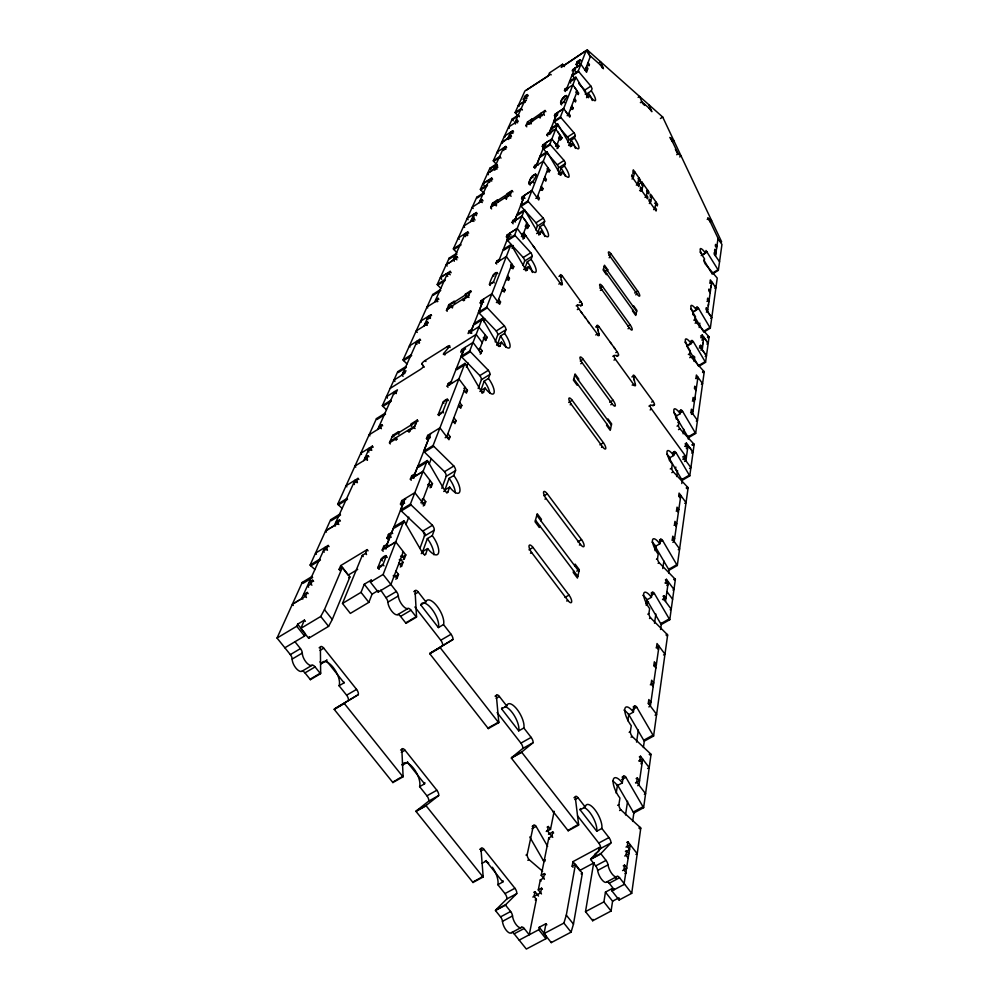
<?xml version="1.0" encoding="UTF-8"?>
<svg xmlns="http://www.w3.org/2000/svg" width="999" height="999" viewBox="0 0 999 999"><rect width="100%" height="100%" fill="white"/><g stroke="black" fill="none" stroke-linecap="round" stroke-linejoin="round"><path stroke-width="1.5" d="M530.132 185.165C527.484 181.955 531.505 175.237 535.576 174.051C537.799 179.395 522.415 192.17 532.08 176.486L535.614 174.151L536.538 175.512M686.375 457.18L651.46 408.953A3.022 0.837 59 0 1 650.337 405.294L654.245 405.045A3.009 0.824 59 0 0 653.034 401.273L634.39 375.686A3.009 0.837 58.8 0 0 633.229 375.974L631.868 376.948M676.161 416.97L687.974 437.025A2.91 0.787 59.3 0 0 688.436 437.724L695.666 433.429A2.91 0.774 59.3 0 1 695.217 432.729L682.592 411.326A2.922 0.774 59.1 0 0 680.781 410.202L680.244 413.661A10.29 2.772 59.1 0 0 673.838 409.752A10.29 2.772 59.1 0 0 678.97 421.803L678.408 425.324A2.96 0.799 59.2 0 0 679.882 428.808L693.668 443.818A2.947 0.799 59.3 0 1 694.143 444.418L689.772 475.886L682.242 480.307A3.034 0.849 59.5 0 1 681.755 479.582L669.467 458.678M684.814 342.133A9.565 2.423 58.7 0 1 687.849 345.666L691.233 343.619A9.578 2.41 58.7 0 0 685.326 339.648A9.578 2.41 58.7 0 0 690.122 350.674L689.647 353.733A2.76 0.699 58.8 0 0 691.021 356.905L703.796 371.266A2.747 0.687 58.9 0 1 704.233 371.828L695.666 433.429M699.949 252.023A8.654 1.973 58.3 0 1 702.359 255.007L705.431 253.109A8.654 1.961 58.3 0 0 700.149 249.126A8.654 1.961 58.3 0 0 704.532 258.878L704.133 261.551L705.269 263.998L717.245 278.097L710.314 328.172L703.783 332.118M692.819 314.635L693.231 312.013L696.503 310.015A9.228 2.235 58.6 0 0 690.833 306.031A9.228 2.235 58.6 0 0 695.479 316.571L695.029 319.418A2.66 0.649 58.6 0 0 696.365 322.452L708.653 336.476A2.647 0.637 58.7 0 1 709.078 337.025L705.556 362.3L698.801 366.371L698.988 365.122M593.668 863.011L585.501 911.637L592.694 920.741L611.088 911.038L603.908 901.885L605.444 892.107L612.312 888.461L611.937 890.896L619.08 900.024L631.718 893.331L640.784 828.121A4.096 1.461 62.6 0 0 640.122 827.372L620.841 809.839A4.108 1.486 62.3 0 1 618.893 804.645L619.929 798.051A14.236 5.095 62.1 0 1 613.161 780.132A14.236 5.095 62.1 0 1 622.302 782.879L623.314 776.485A4.021 1.424 62 0 1 625.886 777.284L643.006 806.767A4.021 1.411 62.3 0 0 643.631 807.691L633.853 812.974A4.021 1.436 62.4 0 1 633.229 812.062L617.207 784.452M643.631 807.691L651.036 754.407A3.871 1.324 61.8 0 0 650.411 753.683L632.205 736.513A3.884 1.336 61.6 0 1 630.344 731.668L631.281 725.736A13.449 4.608 61.4 0 1 624.812 709.003A13.449 4.608 61.4 0 1 633.416 712.087L634.315 706.33A3.809 1.286 61.4 0 1 636.738 707.217L652.996 735.139A3.796 1.286 61.6 0 0 653.596 736.026L644.305 741.133A3.796 1.299 61.6 0 1 643.706 740.259L628.496 714.11M653.596 736.026L667.644 635.027A3.509 1.111 60.7 0 0 667.07 634.34L650.586 617.869A3.521 1.124 60.5 0 1 648.875 613.573L649.65 608.641A12.213 3.846 60.4 0 1 643.693 593.781A12.213 3.846 60.4 0 1 651.435 597.29L652.185 592.482A3.459 1.086 60.4 0 1 654.37 593.481L669.23 618.893A3.459 1.074 60.6 0 0 669.767 619.705L661.263 624.525A3.447 1.086 60.6 0 1 660.726 623.713L646.815 599.924M669.767 619.705L675.361 579.457A3.347 1.011 60.3 0 0 674.824 578.808L659.14 562.712A3.359 1.024 60.1 0 1 657.492 558.666L658.191 554.17A11.651 3.521 60 0 1 652.484 540.147A11.651 3.521 60 0 1 659.827 543.793L660.514 539.41A3.297 0.987 60 0 1 662.587 540.459L676.798 564.697A3.297 0.987 60.2 0 0 677.31 565.471L669.168 570.154A3.297 0.999 60.2 0 1 668.656 569.38L655.356 546.678M677.31 565.471L688.111 487.799A3.072 0.862 59.6 0 0 687.612 487.175L673.226 471.79A3.084 0.874 59.5 0 1 671.69 468.144L672.29 464.31A10.727 2.997 59.4 0 1 666.982 451.635A10.727 2.997 59.4 0 1 673.676 455.482L674.263 451.748A3.034 0.849 59.4 0 1 676.161 452.847L689.298 475.162A3.034 0.837 59.5 0 0 689.772 475.886M712.225 274.101L718.356 270.329L721.952 244.43L717.981 238.749M685.776 446.765L688.074 445.404L685.863 460.714L684.615 461.451M702.759 343.981L702.971 342.445M702.097 338.099L703.746 337.1L702.247 349.8M632.629 821.415L633.99 812.1M643.381 747.477L644.48 739.884M660.539 629.482L661.438 623.339M668.756 573.026L669.405 568.506M681.768 483.541L682.417 479.058M688.236 439.048L688.673 436.014M691.47 414.398L692.669 413.686L695.029 397.39M692.344 401.086L694.692 399.687L697.951 377.185L695.641 378.571M707.729 311.888L707.729 309.603M708.279 305.806L708.553 303.908M710.701 318.269L711.775 317.62L706.006 309.478L706.281 307.642L707.717 309.678L709.365 298.301M706.967 301.461L709.09 300.162L711.738 281.855L709.665 283.142M710.963 287.275L711.226 285.464M623.938 884.527L630.282 844.792L626.023 847.09M665.496 601.448L668.331 581.855L665.871 583.266M715.496 255.944L718.044 238.311M619.08 900.024L619.28 898.638M624.924 873.626L626.211 872.939L623.851 869.904L624.55 865.134L623.264 865.821M625.399 851.335L626.673 850.661L625.986 855.319L628.346 858.366M626.71 842.469L627.971 841.795L627.297 846.403L629.62 849.4L628.346 850.087M644.367 794.355L645.579 793.706L636.713 782.142L637.337 777.934L636.126 778.583M640.896 763.823L642.095 763.174L639.909 760.314L640.509 756.231L639.323 756.892M670.179 609.777L671.241 609.178L663.586 598.876L664.048 595.704L662.999 596.303M666.845 585.551L667.881 584.952L665.996 582.405L666.445 579.32L665.409 579.907M689.51 468.494L690.908 467.669L684.178 458.391L684.54 455.919L682.667 457.018M686.338 448.638L687.724 447.827L686.063 445.529L686.413 443.106L685.027 443.931M705.219 356.481L706.48 355.731L700.461 347.29L700.761 345.304L699.5 346.066M701.81 340.06L703.471 339.048L701.985 336.963L702.26 335.015L700.611 336.014M614.348 888.96L614.235 889.672L609.203 883.241A4.296 1.623 63.2 0 0 606.705 881.98A8.591 3.247 63.1 0 1 601.66 879.432A8.591 3.247 63.1 0 1 597.664 870.416A4.308 1.636 63 0 0 595.666 865.921L590.609 859.44A4.296 1.623 62.9 0 1 590.821 858.89L600.724 848.438L610.938 842.944A4.246 1.573 62.7 0 0 608.953 837.574L601.86 828.446A14.835 5.519 62.4 0 0 594.929 809.739A14.835 5.519 62.4 0 0 585.239 807.042L578.084 797.826A4.246 1.598 62.2 0 0 575.262 797.015L573.975 797.726M625.524 814.947L627.584 801.285M636.538 742.107L638.361 730.032M654.495 623.226L655.881 614.048M662.762 568.543L663.885 561.051M676.66 476.535L677.559 470.591M683.116 433.791L683.803 429.27M694.055 361.401L694.73 356.943M699.175 327.497L699.837 323.127M611.088 911.038L612.574 901.21L605.444 892.107M676.46 470.392L675.511 469.093L675.824 467.057M693.568 358.004L692.806 356.181M691.233 343.619L691.708 340.622A2.71 0.674 58.7 0 1 693.368 341.758L705.132 361.65A2.71 0.674 58.9 0 0 705.556 362.3M696.503 310.015L696.94 307.23A2.622 0.624 58.6 0 1 698.551 308.366L709.902 327.535A2.61 0.624 58.7 0 0 710.314 328.172M705.431 253.109L706.031 250.499L718.356 270.329M616.196 793.156L617.407 785.564L622.302 782.879M627.784 720.754L628.758 714.685L633.416 712.087M646.253 605.406L647.165 599.725L651.435 597.29M655.032 550.611L655.744 546.166L659.827 543.793M669.43 460.664L669.904 457.717A10.714 3.022 59.4 0 0 666.882 454.258M676.123 418.868L676.61 415.821A10.29 2.785 59.1 0 0 673.726 412.45M592.694 920.741L592.919 919.355M598.563 851.747L599.275 847.477L572.989 861.625L572.152 866.208L573.014 867.307M479.72 849.362L480.969 848.675A4.183 1.748 62.8 0 1 483.941 849.362L514.91 888.261A4.183 1.723 63.3 0 1 516.758 893.618L506.83 898.963L495.729 909.964A4.233 1.786 63.5 0 0 495.467 910.539L500.549 916.882A4.246 1.786 63.6 0 1 502.46 921.353A8.467 3.546 63.7 0 0 506.268 930.294A8.467 3.546 63.7 0 0 511.525 932.654A4.246 1.773 63.8 0 1 514.135 933.828L526.336 949.05L545.916 938.698L538.761 929.732L539.235 927.259L545.966 923.688L544.068 933.59L551.261 942.606L571.078 932.154L573.463 924.137L582.342 873.238L575.436 864.447L572.152 866.208M579.82 870.678L572.989 861.625M544.068 933.59L563.898 923.088L566.308 915.109L575.436 864.447M551.261 942.606L551.436 941.67M545.916 938.698L546.378 936.225L539.235 927.259M541.483 893.955L538.286 889.934L541.545 888.186L540.609 892.856L532.829 897.052M544.418 879.245L541.233 875.311L544.467 873.576L543.556 878.158L540.309 879.894L538.286 889.934M552.772 837.324L551.935 836.263L552.797 831.93L548.476 834.277M533.791 892.344L535.014 891.695L534.053 896.39L536.388 899.325L529.233 934.777L524.188 928.471A4.246 1.761 63.8 0 0 521.59 927.297A8.479 3.521 63.6 0 1 516.358 924.912A8.479 3.521 63.6 0 1 512.524 915.958A4.246 1.773 63.5 0 0 510.614 911.488L505.531 905.144A4.246 1.761 63.5 0 1 505.794 904.57L516.758 893.618M541.233 875.311L548.776 837.974L551.935 836.263M546.99 831.255L550.524 829.332L554.045 811.875M551.873 836.475L547.427 830.806L548.301 826.51L547.127 827.147M542.632 871.265L529.033 859.615A4.058 1.623 62.9 0 1 527.21 854.445L533.379 825.686A3.971 1.561 62.5 0 1 536.088 826.373L547.639 846.403M574.737 565.784L575.112 564.123L579.295 569.68L577.434 578.059L573.226 572.477L573.601 570.791M606.868 424.063L606.568 425.349L610.227 430.344L611.663 423.926L608.016 418.956L607.729 420.229M632.742 309.915L632.504 310.926L635.751 315.434L636.875 310.352L633.653 305.869L633.428 306.88M647.252 191.733L648.688 193.769L649.063 192.195L641.907 182.055L641.52 183.604L642.956 185.639M539.747 525.811L539.31 527.435L535.039 521.765L537.225 513.723L541.458 519.355L541.033 520.966M577.434 383.928L577.11 385.164L573.401 380.107L575.062 373.963L578.746 378.983L578.421 380.219M606.718 273.689L606.455 274.663L603.184 270.117L604.495 265.247L607.754 269.792L607.492 270.754M567.145 96.841L566.308 95.654C561.463 96.516 558.391 107.967 563.923 101.711C572.302 89.023 559.04 99.101 560.789 103.684L561.625 104.883M424.4 554.932L425.649 554.183L427.659 548.563A14.535 5.544 59.3 0 0 438.474 553.159A14.535 5.544 59.3 0 0 432.267 535.651L434.215 530.207A4.108 1.548 59.1 0 0 432.455 525.274L411.113 504.957A4.133 1.573 58.8 0 1 410.389 504.12L427.272 460.539A3.984 1.461 58.5 0 1 427.922 461.476L444.905 490.771A3.971 1.449 58.9 0 0 447.839 492.132L449.637 487.087A13.761 4.97 58.8 0 0 459.727 491.858A13.761 4.97 58.8 0 0 453.783 475.512L455.532 470.629A3.896 1.399 58.7 0 0 453.833 466.021L433.778 446.328A3.909 1.411 58.4 0 1 433.091 445.529L464.922 363.386A3.621 1.199 58 0 1 465.509 364.248L480.981 390.784A3.609 1.199 58.2 0 0 483.578 392.195L485.064 388.037A12.512 4.108 58.2 0 0 494.03 392.982A12.512 4.108 58.2 0 0 488.486 378.459L489.935 374.413A3.546 1.149 58.1 0 0 488.361 370.304L470.354 351.723A3.559 1.161 57.9 0 1 469.73 350.974L482.355 318.419A3.447 1.086 57.8 0 1 482.904 319.243L497.664 344.505A3.447 1.086 58 0 0 500.124 345.941L501.473 342.145A11.951 3.746 58 0 0 509.927 347.14A11.951 3.746 58 0 0 504.595 333.429L505.906 329.745A3.384 1.049 57.9 0 0 504.395 325.874L487.312 307.842A3.397 1.061 57.7 0 1 486.725 307.13L510.964 244.58A3.172 0.924 57.5 0 1 511.476 245.342L525.087 268.519A3.172 0.924 57.7 0 0 527.297 269.955L528.434 266.745A11.001 3.172 57.7 0 0 536.076 271.74A11.001 3.172 57.7 0 0 531.081 259.353L532.205 256.231A3.122 0.887 57.6 0 0 530.781 252.722L515.209 235.677A3.134 0.899 57.4 0 1 514.672 235.015L524.45 209.778A3.047 0.849 57.4 0 1 524.937 210.502L537.999 232.717A3.047 0.849 57.5 0 0 540.097 234.141L541.158 231.194A10.564 2.922 57.5 0 0 548.426 236.164A10.564 2.922 57.5 0 0 543.581 224.388L544.617 221.503A2.997 0.824 57.5 0 0 543.244 218.169L528.371 201.623A3.009 0.824 57.3 0 1 527.872 200.974L546.94 151.748A2.835 0.737 57.2 0 1 547.39 152.422L559.54 173.014A2.822 0.724 57.4 0 0 561.45 174.413L562.362 171.878A9.828 2.51 57.4 0 0 569.018 176.786A9.828 2.51 57.4 0 0 564.46 165.996L565.359 163.511A2.785 0.712 57.3 0 0 564.06 160.452L550.362 144.755A2.797 0.712 57.2 0 1 549.887 144.143L557.692 124.013A2.735 0.674 57.2 0 1 558.129 124.675L569.83 144.48A2.722 0.674 57.3 0 0 571.665 145.879L572.502 143.519A9.478 2.335 57.3 0 0 578.871 148.376A9.478 2.335 57.3 0 0 574.462 138.062L575.287 135.752A2.685 0.662 57.3 0 0 574.025 132.83L560.876 117.545A2.697 0.662 57.1 0 1 560.427 116.958L575.824 77.21L588.523 97.74L589.635 95.629A8.879 2.048 57.2 0 0 595.516 100.387A8.879 2.048 57.2 0 0 591.333 90.859L592.082 88.674L591.008 86.301L578.246 71.066L586.176 50.512L590.347 56.468M423.301 552.335A14.523 5.569 59.3 0 1 422.677 551.548L427.347 538.611L432.267 535.651M445.504 490.721A13.749 4.995 58.8 0 1 444.905 489.96L449.088 478.371L453.783 475.512M481.818 392.083A12.512 4.133 58.2 0 1 480.731 390.709L484.203 381.118L488.486 378.459M504.595 333.429L500.487 336.001L497.34 344.73A11.938 3.759 58 0 0 498.364 346.054M531.081 259.353L527.285 261.763L524.612 269.168L528.434 266.745M537.637 233.104L539.935 226.711L543.581 224.388M564.46 165.996L561.063 168.194L558.941 174.076L562.362 171.878M574.462 138.062L571.178 140.185L569.205 145.654L572.502 143.519M586.962 96.466L588.261 92.87L591.333 90.859M420.067 548.014L424.413 536.113L434.215 530.207M441.82 488.336L446.203 476.311L455.532 470.629M478.171 388.549L481.393 379.707L489.935 374.413M495.167 341.895L497.739 334.852L505.906 329.745M523.089 265.284L524.637 261.026L532.205 256.231M535.914 230.07L537.35 226.149L544.617 221.503M557.592 170.592L558.578 167.882L565.359 163.511M567.819 142.507L568.743 139.985L575.287 135.752M585.314 94.493C587.837 89.735 579.482 86.501 578.633 82.905M522.302 233.791L523.713 232.892L526.011 236.051M395.729 579.183L397.028 578.409L398.514 574.437L395.929 571.103M400.312 566.995L401.586 566.221L403.047 562.325L400.512 559.065L399.238 559.827M403.109 559.54L404.383 558.778L405.819 554.932L395.741 541.908L395.104 542.295M423.226 505.944L424.438 505.207L425.749 501.698L423.364 498.576L422.14 499.313M430.032 487.787L431.243 487.05L432.505 483.666L423.101 471.328L422.49 471.69M447.877 433.678L450.112 436.65L448.951 439.747L439.947 427.847L427.672 435.414L426.448 438.524L427.297 439.635M453.896 417.732L456.106 420.654L454.982 423.663L452.759 420.729M459.652 402.497L461.825 405.394L460.726 408.304L458.553 405.407M447.989 387.287L447.177 386.213L458.903 378.921L467.457 390.334L466.396 393.169L464.26 390.309M480.182 354.17L482.23 350.886L480.182 348.139L479.12 348.801M485.277 340.597L487.275 337.412L478.696 326.848M498.613 299.35L500.549 301.973L499.662 304.32L491.908 293.768L481.131 300.587L480.207 302.934L480.931 303.921M503.184 287.225L505.094 289.822L504.233 292.12L502.322 289.51M507.579 275.624L509.453 278.184L508.616 280.419L506.73 277.847M496.703 264.036L496.003 263.087L506.343 256.506L513.773 266.671L512.962 268.843L511.101 266.296M522.989 239.198L525.149 236.276L523.364 233.816L521.965 234.715M526.935 228.671L529.07 225.811L522.015 216.071L512.137 222.415L513.124 223.776M541.321 186.276L542.994 188.611L542.32 190.409L540.646 188.074M534.952 168.469L534.028 167.183L543.281 161.189L549.837 170.342L549.2 172.065L547.552 169.768M557.005 148.639L558.878 146.204L557.292 143.981L556.031 144.805M560.164 140.247L562 137.862L555.744 129.046L546.853 134.828L547.739 136.076M571.69 105.857L573.189 107.979L572.652 109.44L571.153 107.305M479.195 350.749L485.264 334.69M585.139 70.28L590.484 56.119M380.719 590.109L385.964 597.689A4.396 1.798 59.6 0 1 387.887 602.172A8.766 3.559 59.7 0 0 391.758 611.163A8.766 3.559 59.7 0 0 397.652 614.647A4.383 1.786 59.9 0 1 400.574 616.383L406.006 623.326L416.421 617.182A4.371 1.748 59.9 0 0 416.521 616.458L415.072 590.846A4.321 1.711 59.7 0 1 418.306 592.12L425.899 601.885A15.072 5.919 60 0 1 437.05 606.168A15.072 5.919 60 0 1 443.519 624.562L451.036 634.253A4.308 1.686 60.3 0 1 452.897 639.535L430.082 653.259A4.358 1.748 60.4 0 0 429.77 653.733L488.299 728.583L498.688 722.714A4.346 1.698 61.3 0 0 498.751 721.94L496.341 695.441A4.283 1.648 61 0 1 499.363 696.465L506.73 705.956A14.923 5.719 61.3 0 1 517.132 709.427A14.923 5.719 61.3 0 1 523.838 727.984L531.143 737.387A4.271 1.623 61.5 0 1 533.066 742.719L522.015 751.785L511.625 757.592A4.321 1.698 61.7 0 0 511.376 758.104L568.194 830.781L578.558 825.149A4.308 1.636 62.5 0 0 578.583 824.35L575.262 797.015M405.894 524.65L408.791 517.107M429.095 464.298L431.306 458.541M466.408 367.257L468.056 362.962M483.853 321.865L484.94 319.043M512.112 248.364L513.211 245.517M402.46 552.185L403.309 551.673L390.921 584.477L378.184 592.082L370.392 582.105L383.117 574.475L403.896 520.866A4.208 1.623 59 0 1 404.57 521.865L422.502 552.872A4.196 1.623 59.3 0 0 425.649 554.183M378.184 592.082L378.621 590.933M368.107 550.799L367.17 549.6L365.622 553.371L362.287 555.382L342.495 603.446L350.337 613.398L368.868 602.36L372.053 594.18L378.109 590.559M414.11 477.947L413.524 477.185L417.794 466.346L427.272 460.539M386.213 548.851L385.589 548.039L393.918 526.91L403.896 520.866M424.413 536.113A4.108 1.573 59.1 0 0 422.664 531.168L401.273 510.926A4.121 1.586 58.8 0 1 400.549 510.102L405.082 498.601L405.681 499.375M446.203 476.311A3.884 1.411 58.7 0 0 444.518 471.69L424.425 452.072A3.909 1.424 58.4 0 1 423.738 451.273L430.744 433.516M481.393 379.707A3.546 1.174 58.1 0 0 479.832 375.599L461.788 357.08A3.559 1.174 57.9 0 1 461.176 356.331L465.072 347.44M482.355 318.419L474.063 323.639L470.854 331.768L471.865 333.129M497.739 334.852A3.384 1.061 57.9 0 0 496.228 330.981L479.12 313.012A3.397 1.074 57.7 0 1 478.533 312.3L483.828 298.888M524.637 261.026A3.122 0.899 57.6 0 0 523.226 257.517L507.629 240.522A3.134 0.912 57.4 0 1 507.092 239.847L510.177 232.929M515.484 222.04L514.597 220.829L517.095 214.498L524.45 209.778M537.35 226.149A2.997 0.837 57.5 0 0 535.988 222.814L521.091 206.306A3.009 0.837 57.3 0 1 520.579 205.657L524.725 195.167L531.918 190.522L538.736 200L539.423 198.152L537.724 195.792M536.338 165.684L540.084 156.194L546.94 151.748M558.578 167.882A2.785 0.712 57.3 0 0 557.292 164.823L543.568 149.163A2.797 0.724 57.2 0 1 543.094 148.564L545.167 143.294L545.966 144.405M549.862 134.49L549.075 133.391L551.073 128.322L557.692 124.013M558.453 126.611L554.32 121.828A2.697 0.674 57.1 0 1 553.871 121.241L557.192 112.8L563.673 108.566L569.755 117.158L570.317 115.672L568.793 113.524M387.237 557.417L386.276 556.193A3.259 0.874 -38 0 0 384.29 556.281A3.259 0.874 -38 0 0 381.156 559.265L377.847 567.669L378.808 568.906M383.154 551.298L382.205 550.074L383.716 546.266L387.088 544.23L390.297 536.088L391.233 537.287M387.887 539.31L386.963 538.111L388.436 534.378L391.77 532.355L403.696 502.097L404.607 503.284M411.226 480.282L410.339 479.133L411.675 475.774L414.847 473.838L429.52 436.625L430.369 437.737M450.112 384.39L463.524 350.387L460.689 352.16L461.725 349.55L473.039 342.457L481.256 353.509M483.628 302.222L482.904 301.236L471.853 329.258L469.068 331.006L468.081 333.516L479.208 326.523M498.588 261.438L508.916 235.252L509.927 236.651M512.137 222.415L512.912 220.454L515.372 218.881L524 197.003L524.962 198.339M534.028 167.183L534.702 165.484L537.012 163.986L544.542 144.905L545.429 146.154M546.853 134.828L549.687 131.831L556.605 114.286L557.467 115.497M585.626 68.981L587.037 71.004L586.55 72.303L580.869 64.211L574.762 68.219L566.57 88.998L567.307 90.035M580.094 63.561L579.295 62.425L576.248 64.448L579.183 62.6L580.294 59.665L577.347 61.713L576.261 64.498L576.96 65.459M401.348 505.257L400.449 504.083L401.835 500.574L414.835 492.657L424.438 505.207M447.177 386.213L448.289 383.416L451.211 381.593L452.01 382.654M496.003 263.087L496.853 260.939L499.438 259.29L500.124 260.252M507.417 238.249L506.406 236.863L507.205 234.84L517.232 228.421L524.4 238.286M522.552 199.887L521.59 198.551L522.327 196.703L531.918 190.522M543.181 147.615L542.282 146.366L542.932 144.755L551.923 138.898L558.279 147.815M555.307 116.908L554.445 115.697L555.032 114.223L563.673 108.566L564.06 109.103M565.309 91.546L564.485 90.372L565.034 88.986L567.12 87.625L567.944 88.786M370.392 582.105L371.191 580.094L372.165 581.343M380.956 559.777L386.276 556.193L383.004 564.572L383.966 565.821M342.495 603.446L361.026 592.357L364.273 584.24L371.191 580.094M409.103 432.292L408.266 431.206L414.235 427.522L417.307 420.067L418.119 421.153M463.748 300.811L463.024 299.85L468.281 296.516L470.616 290.834L471.328 291.795M506.406 199.363L505.457 198.064L510.152 195.03L512 190.559L512.937 191.858M540.147 118.057L539.31 116.871L543.543 114.098L545.029 110.477L545.879 111.651M305.394 621.341L304.42 620.117L300.799 628.408L308.641 638.261L328.584 626.361L332.267 619.492L349.9 576.972L342.395 567.407L339.086 569.405L340.022 570.604M564.248 66.596L562.587 64.236L561.263 67.42L586.176 50.512M408.266 431.206L408.891 429.707L410.139 431.343M417.307 420.067L411.388 423.738L410.764 425.224L411.588 426.311M463.024 299.85L463.511 298.701L464.585 300.15M470.616 290.834L465.409 294.156L465.646 296.241M505.457 198.064L505.831 197.153L506.78 198.464M512 190.559L507.33 193.569L507.904 195.767M539.31 116.871L539.61 116.134L540.459 117.32M532.517 121.503L531.393 119.93L545.029 110.477M390.297 443.931L389.473 442.857L395.392 439.185L396.041 437.674L397.277 439.298M399.413 432.754L398.601 431.668L397.964 433.166L398.788 434.24M447.19 311.313L446.466 310.352L452.185 305.894L452.897 306.855M454.845 302.272L454.133 301.311L454.358 303.409M491.608 208.916L490.659 207.617L495.716 203.696L496.665 204.995M498.201 201.373L497.252 200.087L497.814 202.273M526.785 126.811L525.936 125.624L539.61 116.134M531.393 119.93L531.705 119.206L532.554 120.38M300.799 628.408L320.741 616.47L324.463 609.627L342.395 567.407M308.641 638.261L309.315 636.688M339.086 569.405L340.709 565.596L367.17 549.6M389.473 442.857L392.707 435.327L398.601 431.668M446.466 310.352L448.938 304.608L454.133 301.311M490.659 207.617L492.619 203.084L497.252 200.087M525.936 125.624L527.509 121.953L531.705 119.206M284.852 647.789L304.545 636.038L305.444 633.953M480.969 848.675L483.129 876.223A4.246 1.786 63 0 1 483.066 877.035L473.002 882.504L416.021 811.425A4.258 1.848 62.2 0 1 416.321 810.888L426.398 805.256L438.661 795.554A4.208 1.786 62 0 0 436.863 790.246L405.007 750.224A4.221 1.811 61.4 0 0 401.835 749.325L403.084 776.073A4.283 1.861 61.7 0 1 402.984 776.86L392.894 782.567L334.228 709.39A4.296 1.923 60.7 0 1 334.578 708.89L358.291 694.655A4.246 1.848 60.5 0 0 356.568 689.385L323.776 648.189A4.258 1.873 59.9 0 0 320.379 647.065L320.654 672.964A4.321 1.923 60.1 0 1 320.517 673.713L310.414 679.67L304.97 672.889A4.321 1.948 60.1 0 0 301.935 671.266A8.629 3.896 59.9 0 1 295.841 668.006A8.629 3.896 59.9 0 1 292.17 659.078A4.333 1.961 59.8 0 0 290.334 654.62L277.048 638.049L296.74 626.248L297.652 624.175L304.42 620.117M334.278 525.649L355.007 480.219L356.818 482.554M308.192 593.618L307.242 592.432L305.494 596.341L292.345 604.27L293.294 605.469M313.611 581.393L312.675 580.207L310.976 584.04L307.717 586.013L308.654 587.2M324.275 552.147L323.376 550.986L326.548 549.063L328.147 545.442L329.058 546.603M314.96 569.542L310.851 565.859A4.071 1.736 58.9 0 1 310.115 565.047L325.549 530.981L337.974 523.389L339.51 519.93L340.397 521.066M354.433 484.527L353.584 483.429L356.581 481.58L358.004 478.371L358.853 479.47M355.794 467.145L354.957 466.071L366.72 458.791L368.094 455.719L368.918 456.793M368.931 452.01L368.107 450.949L371.029 449.138L372.365 446.116L373.189 447.19M369.93 435.851L369.131 434.802L380.569 427.672L381.868 424.787L382.667 425.836M416.92 344.38L416.183 343.406L418.831 341.733L419.917 339.298L420.641 340.272M417.257 332.405L416.171 330.969L426.548 324.388L427.597 322.053L428.309 323.002M427.972 319.605L427.26 318.644L429.832 317.008L430.856 314.71L431.568 315.659M427.734 307.942L427.035 307.005L437.162 300.562L438.149 298.339L438.848 299.275M447.777 276.386L446.765 275.012L449.225 273.439L450.162 271.341L451.173 272.715M440.746 288.286L437.762 285.177A3.097 0.999 57.3 0 1 437.212 284.515L446.203 264.698L455.881 258.491L456.78 256.468L457.779 257.817M465.484 236.626L464.523 235.314L466.87 233.791L467.719 231.88L468.681 233.204M464.61 227.435L463.673 226.149L472.952 220.155L473.763 218.306L475.024 220.03M474.175 217.108L473.226 215.821L475.536 214.335L476.348 212.512L477.285 213.798M473.176 208.466L472.252 207.193L481.331 201.311L482.117 199.55L483.041 200.824M489.622 182.43L488.723 181.181L491.67 178.072L492.569 179.308M484.328 193.756L480.831 189.91A2.772 0.799 57 0 1 480.357 189.323L487.524 173.476L496.253 167.795L496.978 166.171L497.852 167.395M503.808 150.549L502.947 149.35L505.769 146.428L506.618 147.615M496.253 164.173L493.731 161.363A2.672 0.737 57 0 1 493.281 160.789L501.585 142.445L509.977 136.95L510.639 135.464L511.488 136.638M510.826 134.79L509.989 133.616L512.737 130.769L513.573 131.943M502.147 143.232L501.585 142.445L508.553 127.085L516.77 121.691L517.407 120.255L518.244 121.416M301.586 598.701L324.987 547.377L326.798 549.675M363.786 460.614L369.455 447.927L371.328 450.362M377.709 429.458L394.642 391.583L396.191 393.618M423.951 326.036L428.284 316.346L429.907 318.506M434.627 302.173L447.702 272.914L448.601 274.126M453.009 260.327L465.372 233.404L467.082 235.727M470.629 221.653L474.05 213.998M479.058 202.785L489.46 179.508L490.659 181.156M493.656 169.48L503.633 147.815L504.782 149.4M501.873 142.832L507.879 138.324L510.651 132.13L511.488 133.304M525.099 102.41L524.388 101.411L514.71 123.039L515.447 124.063M386.413 409.777L382.954 406.393A3.509 1.299 57.8 0 1 382.33 405.669L397.714 371.703L405.806 366.608A3.409 1.199 57.7 0 1 406.356 367.42L398.264 372.515A3.409 1.211 57.7 0 0 397.714 371.703M447.19 266.046L446.203 264.698L449.188 258.104L456.393 253.471A3.022 0.937 57.2 0 1 456.88 254.196L449.675 258.828A3.009 0.949 57.2 0 0 449.188 258.104M488.411 174.7L487.524 173.476L489.922 168.194L496.416 163.948A2.71 0.749 57 0 1 496.853 164.61L497.577 165.834M326.436 532.117L325.549 530.981L330.632 519.755L339.86 514.098A3.921 1.598 58.6 0 1 340.497 515.034L331.268 520.679A3.921 1.611 58.6 0 0 330.632 519.755M509.378 128.247L508.553 127.085L512.2 119.031L518.306 115.022A2.535 0.662 56.9 0 1 518.706 115.634L519.38 116.783M277.048 638.049L302.235 582.429L311.938 576.56A4.146 1.786 59 0 1 312.612 577.534L302.909 583.404A4.146 1.798 59 0 0 302.235 582.429M342.257 508.503L338.399 504.92A3.859 1.561 58.4 0 1 337.712 504.145L376.461 418.618L384.915 413.336A3.571 1.324 57.9 0 1 385.489 414.185L377.035 419.468A3.571 1.336 57.9 0 0 376.461 418.618M406.93 363.898L403.646 360.614A3.359 1.174 57.6 0 1 403.059 359.915L432.679 294.53L440.172 289.747A3.147 1.024 57.4 0 1 440.684 290.497L433.191 295.279A3.134 1.024 57.3 0 0 432.679 294.53M456.73 252.547L453.883 249.513A2.972 0.924 57.2 0 1 453.359 248.888L476.735 197.29L483.466 192.919A2.81 0.812 57.1 0 1 483.916 193.594L477.185 197.964A2.81 0.812 57 0 0 476.735 197.29M517.907 115.759L515.571 113.087A2.51 0.649 56.9 0 1 515.134 112.537L524.912 90.959L548.076 76.124L549.462 72.902L562.587 64.236M444.917 354.982L443.768 353.459L449.388 346.491L450.149 347.502M590.821 858.89L601.173 853.333L610.938 842.944M511.625 757.592L522.814 748.451L533.066 742.719M416.321 810.888L428.708 801.123L438.661 795.554M526.198 90.31L550.524 74.251L551.236 74.85M707.217 219.418L708.691 218.494L718.731 239.76L721.628 241.82L662.712 117.058L587.325 49.95L563.673 65.559L564.385 66.171M519.105 106.356L518.394 105.357L524.388 101.411M518.394 105.357L526.386 100.1L523.776 102.772M515.134 112.537L521.191 108.554A2.51 0.637 56.9 0 0 521.615 109.103L522.402 109.99M578.246 71.066L572.065 75.087L574.787 78.372M515.571 113.087L521.615 109.103M572.489 75.637L578.646 71.591M575.824 77.21L569.617 81.294L570.704 83.067M599.437 62.263L600.424 61.601L603.433 68.731L600.337 64.86M513.274 120.792L512.599 119.643L518.706 115.634M570.017 81.906L576.236 77.835M517.407 120.255L515.359 121.603L516.183 122.765M564.485 90.372L572.852 84.878L578.733 93.207L578.209 94.593L576.735 92.507M601.698 67.595L602.684 66.945L589.585 55.32L587.325 49.95M504.97 137L504.408 136.226L512.737 130.769M575.686 92.158L577.26 91.121L568.244 115.01L567.157 115.709M510.639 135.464L508.553 136.838L509.677 138.399M584.74 90.135L590.884 86.126M489.572 172.153L490.384 171.616M491.62 170.817L492.432 170.28M551.573 131.756L552.41 131.219M553.658 130.407L554.495 129.858M483.254 183.554L484.04 185.464M484.915 182.467L484.09 183.004M486.563 181.393L485.739 181.93M488.224 180.32L487.4 180.856M547.277 141.92L546.441 142.47M548.963 140.822L548.126 141.371M560.789 103.684L563.985 101.598L564.835 102.785M498.126 153.159L497.277 151.973L505.769 146.428M554.445 115.697L556.605 114.286M586.525 97.665L589.635 95.629M570.629 109.653L573.189 107.979M493.281 160.789L499.712 156.581A2.672 0.737 57 0 0 500.174 157.168L501.011 158.104M553.871 121.241L560.427 116.958M493.731 161.363L500.174 157.168M554.32 121.828L560.876 117.545M491.071 170.067L490.359 168.843L496.853 164.61M552.235 130.22L551.498 128.983L558.129 124.675M496.978 166.171L494.792 167.595L495.966 169.218M491.67 178.072L482.842 183.816L483.241 184.365M542.282 146.366L544.542 144.905M559.19 136.476L560.439 135.652L556.693 145.592L555.569 146.329M558.591 138.037L559.852 137.225L561.413 139.435M480.357 189.323L487.012 184.99A2.772 0.787 57 0 0 487.487 185.589L480.831 189.91M543.094 148.564L549.887 144.143M543.568 149.163L550.362 144.755M559.927 139.211L562 137.862M568.743 139.985A2.685 0.662 57.3 0 0 567.494 137.063L574.025 132.83M547.39 152.422L540.534 156.88A2.835 0.737 57.2 0 0 540.084 156.194M557.192 147.303L558.878 146.204M638.124 97.39L639.572 96.453L642.582 103.459L644.792 105.419L644.043 103.671M482.117 199.55L479.845 201.024L480.769 202.285M568.581 145.292L569.83 144.48M570.417 146.678L571.665 145.879M549.075 133.391L550.324 132.58M551.498 139.173L552.322 139.46M640.371 102.647L641.82 101.698L651.123 109.952M476.348 212.512L467.145 218.456L468.094 219.743M492.245 203.971L511.638 191.433M547.04 168.806L548.201 168.057L537.037 197.627L535.839 198.401M491.071 206.693L510.539 194.118M473.763 218.306L471.453 219.805L472.402 221.104M557.292 164.823L564.06 160.452M529.183 183.853L532.729 181.556L533.678 182.879M547.527 171.84L549.837 170.342M448.464 263.249L449.375 262.662M450.736 261.788L451.648 261.201M517.382 219.043L518.306 218.444M519.692 217.557L520.629 216.958M467.719 231.88L458.316 237.949L459.29 239.261M558.241 173.838L559.54 173.014M521.59 198.551L524 197.003M560.164 175.25L561.45 174.413M540.634 190.135L542.994 188.611M453.359 248.888L460.502 244.293A2.972 0.912 57.2 0 0 461.014 244.93L453.883 249.513M520.579 205.657L527.872 200.974M521.091 206.306L528.371 201.623M660.414 118.519L662.712 117.058M441.695 279.445L440.796 277.335M442.644 276.149L441.72 276.748M444.48 274.975L443.556 275.562M446.316 273.801L445.404 274.388M512.062 231.731L511.113 232.33M513.936 230.532L512.999 231.131M515.821 229.32L514.872 229.92M524.937 210.502L517.582 215.235A3.047 0.862 57.4 0 0 517.095 214.498M456.78 256.468L454.37 258.017L455.357 259.365M440.347 277.622L450.162 271.341M506.406 236.863L508.916 235.252M525.924 224.263L527.31 223.376L522.602 235.826L521.353 236.626M525.174 226.236L526.56 225.349L528.334 227.784M437.212 284.515L444.63 279.782A3.097 0.987 57.3 0 0 445.167 280.432L437.762 285.177M507.092 239.847L514.672 235.015M526.748 227.297L529.07 225.811M507.629 240.522L515.209 235.677M535.988 222.814L543.244 218.169M510.964 244.58L503.309 249.463A3.172 0.937 57.5 0 1 503.821 250.225L511.476 245.342M522.802 237.762L525.149 236.276M514.597 220.829L515.996 219.93M536.613 233.591L537.999 232.717M537.937 233.242L541.158 231.194M632.654 173.227L634.752 171.89L633.054 178.322L631.992 178.983M438.149 298.339L435.614 299.937L437.013 301.81M538.711 235.015L540.097 234.141M638.011 178.659L639.048 177.997L637.387 184.465L636.338 185.127M676.71 154.72L678.171 153.796L670.804 138.174M430.856 314.71L420.591 321.228L421.291 322.178M679.67 156.943L681.118 156.031L677.185 153.047L675.424 149.338L676.41 150.087M510.626 264.947L511.913 264.123L497.727 301.686L496.378 302.547M639.41 183.654L641.907 182.055M523.226 257.517L530.781 252.722M448.464 305.731L470.179 291.958M641.783 185.077L643.344 184.091L641.72 190.597L640.671 191.271M511.188 268.306L513.773 266.671M446.99 309.178L468.768 295.367M427.597 322.053L425 323.688L426.073 325.125M639.597 190.622L642.107 189.023L640.671 186.988L640.272 188.561L647.489 198.764L647.864 197.178L646.428 195.142M646.59 190.834L647.627 190.172L646.041 196.728L644.992 197.39M394.905 381.493L394.393 379.832M506.83 279.845L509.453 278.184M523.638 269.43L525.087 268.519M525.849 270.866L527.297 269.955M419.917 339.298L409.378 345.966L410.114 346.928M480.207 302.934L482.904 301.236M650.349 197.228L651.91 196.241L650.361 202.847L649.313 203.509M502.822 291.258L505.094 289.822M403.059 359.915L411.064 354.857A3.359 1.174 57.6 0 0 411.65 355.557L403.646 360.614M478.533 312.3L486.725 307.13M479.12 313.012L487.312 307.842M654.62 203.297L656.193 202.31L654.67 208.953L653.621 209.615M498.251 303.421L500.549 301.973M482.904 319.243L474.612 324.463A3.447 1.099 57.8 0 0 474.063 323.639M403.209 372.427L405.931 370.716L404.77 373.314L393.893 380.157M424.238 367.207L421.815 363.811A3.459 0.749 -36.8 0 1 425.162 360.502L447.415 346.516A3.459 0.749 -36.7 0 1 449.388 346.491M558.978 276.398L560.364 275.524A3.059 0.862 57.9 0 1 562.425 276.211L580.794 301.573A3.047 0.849 58.1 0 1 581.93 305.269L580.531 306.131M387.387 398.126L386.875 396.453M561.026 277.085L562.425 276.211M390.159 388.399L420.129 369.58A3.472 0.762 -36.9 0 0 423.476 366.196M558.828 284.103L560.227 283.216L561.013 284.153A3.072 0.862 57.9 0 0 562.35 284.328L560.364 275.524M560.889 284.777L562.175 283.366M609.028 255.457L611.188 254.096L637.687 291.109A4.208 1.086 58.3 0 1 639.735 295.891A4.208 1.086 58.3 0 1 637.037 294.043L610.439 256.918A4.233 1.099 58 0 1 608.416 252.148A4.233 1.099 58 0 1 611.188 254.096M386.363 396.778L397.415 389.847L396.216 392.545L393.431 394.28M609.14 257.73L610.439 256.918M483.254 337.874L484.303 337.225L486.326 339.947M496.228 330.981L504.395 325.874M484.665 339.048L487.275 337.412M382.33 405.669L390.684 400.437A3.521 1.286 57.8 0 0 391.308 401.161L382.954 406.393M461.176 356.331L469.73 350.974M461.788 357.08L470.354 351.723M605.406 271.253L607.754 269.792M480.107 352.21L482.23 350.886M464.922 363.386L456.256 368.806A3.609 1.211 58 0 1 456.843 369.667L465.509 364.248M496.628 345.154L501.473 342.145M499.075 346.591L500.124 345.941M599.862 288.187L602.559 286.513L630.094 324.75A4.371 1.174 58.4 0 1 632.205 329.757A4.371 1.174 58.4 0 1 629.382 327.909L601.748 289.548A4.396 1.186 58.1 0 1 599.65 284.565A4.396 1.186 58.1 0 1 602.559 286.513M381.868 424.787L379.008 426.561L380.207 428.134M579.408 302.447L580.794 301.573M710.127 221.503L711.6 220.592L707.717 217.794L710.501 222.315M600.399 290.384L601.748 289.548M576.198 305.881L577.597 305.007L581.93 305.269M577.335 309.603L578.733 308.728L598.413 335.439M479.832 375.599L488.361 370.304M463.861 388.399L465.322 387.487L446.703 436.775L445.167 437.724M372.365 446.116L360.726 453.334L361.551 454.408M392.083 436.8L416.708 421.541L414.872 426.011L390.147 441.321M464.947 391.895L467.457 390.334M368.094 455.719L365.159 457.542L367.22 460.227M634.665 292.982L637.687 291.109M480.731 390.709L485.064 388.037M635.726 294.842L637.037 294.043M479.882 391.458L480.981 390.784M701.198 255.569L707.317 251.785M459.265 406.968L461.825 405.394M481.943 393.206L483.578 392.195M595.666 327.01L597.015 325.911A3.034 0.849 58.3 0 1 598.488 326.061L617.257 351.91A3.022 0.837 58.5 0 1 618.331 355.494L616.932 356.343M597.639 327.597L599.025 326.735M430.082 653.259L452.897 639.535M358.004 478.371L346.041 485.751L346.89 486.838M426.448 438.524L429.52 436.625M453.521 422.252L456.106 420.654M595.741 334.965L597.14 334.091M597.714 335.527L599.113 334.665L598.851 333.604M711.837 273.514L717.969 269.742M337.712 504.145L346.815 498.551A3.859 1.548 58.4 0 0 347.502 499.325L338.399 504.92M423.738 451.273L433.091 445.529M627.859 326.136L630.094 324.75M424.425 452.072L433.778 446.328M447.49 438.261L450.112 436.65M628.034 328.733L629.382 327.909M580.257 361.064L583.154 359.29L613.049 400.237A4.733 1.374 58.8 0 1 615.309 405.744A4.733 1.374 58.8 0 1 612.212 403.921L582.217 362.837A4.758 1.386 58.5 0 1 579.969 357.355A4.758 1.386 58.5 0 1 583.154 359.29M580.756 363.736L582.217 362.837M427.922 461.476L418.444 467.282A3.971 1.474 58.5 0 0 417.794 466.346M715.659 287.425L714.884 288.424M328.459 529.208L327.297 529.92M330.781 527.784L329.62 528.496M333.117 526.361L331.955 527.072M416.508 475.349L415.322 476.086M418.906 473.888L417.707 474.625M421.303 472.427L420.104 473.164M334.578 708.89L358.291 694.655M339.51 519.93L336.413 521.828L338.174 524.088M615.771 352.61L617.257 351.91M410.339 479.133L423.101 471.328M612.812 356.343L614.223 355.494L618.331 355.494M695.716 307.979L696.94 307.23M613.985 360.115L615.396 359.253A3.034 0.849 58.6 0 1 614.223 355.494M692.856 311.838L698.551 308.366M429.358 481.068L430.157 480.581L422.04 502.072L420.816 502.809M444.518 471.69L453.833 466.021M706.38 312.163L707.454 311.513M693.793 320.167L695.029 319.418M328.147 545.442L315.509 553.146L316.421 554.295M427.684 484.702L428.883 483.966L431.243 487.05M695.129 323.214L696.365 322.452M428.921 485.851L432.505 483.666M400.449 504.083L403.696 502.097M568.706 402.46L572.227 400.324L603.433 442.769A4.933 1.486 59.1 0 1 605.781 448.563A4.933 1.486 59.1 0 1 602.534 446.765L571.191 404.183A4.958 1.498 58.7 0 1 568.881 398.401A4.958 1.498 58.7 0 1 572.227 400.324M570.179 404.807L571.191 404.183M310.115 565.047L319.68 559.24A4.071 1.723 58.9 0 0 320.417 560.052L310.851 565.859M400.549 510.102L410.389 504.12M401.273 510.926L411.113 504.957M703.783 331.243L709.902 327.535M422.102 503.908L425.749 501.698M444.905 489.96L449.637 487.087M690.434 341.396L691.708 340.622M443.718 491.496L444.905 490.771M633.753 377.422L635.139 376.586M689.585 344.056L686.638 345.841L687.362 347.078M689.997 343.793L693.368 341.758M700.736 337.712L701.985 336.963M446.653 492.844L447.839 492.132M707.417 337.225L708.653 336.476M707.841 337.774L709.078 337.025M404.57 521.865L394.593 527.909A4.196 1.648 59 0 0 393.918 526.91M632.142 385.127L633.978 384.827A3.034 0.837 58.8 0 0 635.464 384.877L633.403 376.635M312.675 580.207L309.428 582.18L311.913 585.227M634.04 385.602L635.302 384.203M609.665 402.272L613.049 400.237M688.361 354.508L689.647 353.733M699.2 348.052L700.461 347.29M706.955 344.106L707.916 342.969M386.963 538.111L390.297 536.088M700.998 348.176L702.26 347.415L700.761 345.304M700.848 350.075L701.972 349.4M610.764 404.795L612.212 403.921M689.735 357.679L691.021 356.905M692.719 356.818L693.83 356.144M307.242 592.432L303.958 594.405L306.443 597.539M295.429 602.409L294.193 603.159M297.889 600.923L296.653 601.673M300.349 599.437L299.126 600.187M385.589 548.039L386.226 547.652M388.761 546.128L387.487 546.89M391.296 544.592L390.022 545.354M393.831 543.056L392.57 543.831M382.205 550.074L395.741 541.908M357.679 569.418L348.189 575.124L340.709 565.596M422.664 531.168L432.455 525.274M688.099 348.326L698.376 365.721L705.132 361.65M348.663 577.722L349.9 576.972M651.635 402.11L653.034 401.273M702.509 372.04L703.796 371.266M383.092 564.335L377.947 567.432L379.233 569.08M702.959 372.602L704.233 371.828M648.938 406.131L650.337 405.294M400.574 556.281L401.848 555.519L404.383 558.778M652.846 405.881L654.245 405.045M402.01 557.217L405.819 554.932M650.162 409.94L651.46 408.953M399.213 564.622L403.047 562.325M599.924 444.867L603.433 442.769M701.435 384.353L702.297 383.266M422.677 551.548L427.659 548.563M421.253 553.621L422.502 552.872M601.523 447.377L602.534 446.765M393.156 575.886L394.455 575.112L397.028 578.409M394.642 576.748L398.514 574.437M679.432 411.014L680.781 410.202M679.882 412.937L682.592 411.326M676.61 415.821L680.244 413.661M544.005 495.816L547.302 493.856L581.555 539.635A5.395 1.773 59.8 0 1 584.09 546.116A5.395 1.773 59.8 0 1 580.481 544.418L546.066 498.476A5.42 1.798 59.3 0 1 543.568 492.007A5.42 1.798 59.3 0 1 547.302 493.856M544.967 499.125L546.066 498.476M690.609 412.837L692.994 411.426L691.395 409.19L691.058 411.451L697.489 420.379L696.291 421.091M677.821 422.477L678.97 421.803M290.334 654.62L300.437 648.601L294.967 641.745M385.964 597.689L396.378 591.483L383.117 574.475M677.035 426.148L678.408 425.324M292.17 659.078L302.285 653.059A4.333 1.948 59.8 0 0 300.437 648.601M387.887 602.172L398.326 595.978A4.408 1.773 59.6 0 0 396.378 591.483M678.508 429.62L679.882 428.808M319.131 647.802L320.379 647.065M413.786 591.608L415.072 590.846M320.042 650.411L323.776 648.189M415.097 594.018L418.306 592.12M687.974 437.025L695.217 432.729M301.935 671.266L312.063 665.284A4.333 1.936 60.1 0 1 315.085 666.907L320.517 673.713M397.652 614.647L408.067 608.478A4.396 1.761 59.9 0 1 410.989 610.227L416.421 617.182M672.851 452.584L674.263 451.748M684.677 446.353L686.063 445.529M672.876 454.782L676.161 452.847M304.97 672.889L315.085 666.907M400.574 616.383L410.989 610.227M319.992 661.837L321.416 663.623L326.398 660.689A14.835 6.518 60.2 0 1 326.91 659.74M443.519 624.562L438.386 627.572L420.766 604.919L425.899 601.885M669.904 457.717L673.676 455.482M691.832 444.905L693.668 443.818M692.769 445.229L694.143 444.418M691.67 453.084L692.744 451.848M528.995 549.837L533.016 547.464L569.018 595.104A5.669 1.948 60.2 0 1 571.653 601.997A5.669 1.948 60.2 0 1 567.832 600.362L531.655 552.547A5.694 1.973 59.7 0 1 529.058 545.679A5.694 1.973 59.7 0 1 533.016 547.464M682.767 459.228L684.178 458.391M684.989 457.929L686.388 457.105M311.188 678.558L312.45 677.809M313.087 677.434L314.348 676.698M314.972 676.323L315.609 675.948M316.233 675.574L317.495 674.837M318.132 674.462L320.654 672.964M407.405 621.828L406.106 622.589A4.358 1.773 59.9 0 1 406.006 623.326M408.054 621.44L408.703 621.066M410.002 620.292L410.651 619.917M411.313 619.53L412.612 618.756M413.261 618.381L413.911 617.994M415.209 617.232L416.521 616.458M683.89 459.615L686.226 458.241L684.54 455.919M670.267 468.981L671.69 468.144M530.506 553.221L531.655 552.547M671.79 472.639L673.226 471.79M681.755 479.582L689.298 475.162M577.722 541.87L581.555 539.635M348.314 700.461A4.233 1.861 60.6 0 0 346.616 695.192L339.073 685.751L344.056 682.841A14.835 6.518 60.2 0 0 344.23 682.267M579.383 545.054L580.481 544.418M686.188 488.012L687.612 487.175M686.688 488.636L688.111 487.799M678.895 496.615L680.831 495.479L674.175 541.52L672.827 542.295M346.616 695.192L356.568 689.385M442.619 645.516A4.296 1.711 60.3 0 0 440.784 640.234L451.036 634.253M684.765 503.384L686.051 502.634L679.083 493.094L678.696 495.754L680.444 498.139M334.228 709.39L344.33 703.508A4.308 1.898 60.7 0 1 344.68 703.009M429.77 653.733L440.184 647.664A4.371 1.736 60.4 0 1 440.484 647.202M676.186 511.101L678.796 509.577L677.022 507.167L676.623 509.89L678.396 512.312M576.748 571.166L579.295 569.68M674.088 525.337L676.735 523.813L674.949 521.378L674.537 524.163L676.323 526.61M659.49 539.997L660.514 539.41M660.039 541.933L662.587 540.459M565.009 597.427L569.018 595.104M566.683 601.036L567.832 600.362M671.915 540.197L674.587 538.648L672.777 536.188L672.352 539.048L679.607 548.913L678.271 549.687M656.455 559.265L657.492 558.666M658.104 563.311L659.14 562.712M668.656 569.38L676.798 564.697M664.959 583.004L665.996 582.405M673.801 579.395L674.824 578.808M651.123 593.094L652.185 592.482M674.337 580.044L675.361 579.457M650.649 595.604L654.37 593.481M645.841 603.621L648.476 602.11M672.939 590.072L673.975 589.472L666.445 579.32M662.524 599.475L663.586 598.876M663.324 599.775L665.958 598.276L664.048 595.704M400.587 750.037L401.835 749.325M495.054 696.178L496.341 695.441M401.273 752.347L405.007 750.224M496.153 698.301L499.363 696.465M647.789 614.198L648.875 613.573M649.5 618.493L650.586 617.869M401.985 764.572L402.447 765.147L407.417 762.324A14.698 6.294 61.7 0 1 407.617 761.787M523.838 727.984L518.718 730.868L501.598 708.865L506.73 705.956M660.726 623.713L669.23 618.893M394.255 781.068L394.88 780.719M396.141 780.007L396.778 779.645M397.402 779.295L398.663 778.571M399.3 778.221L399.925 777.859M401.186 777.147L403.084 776.073M489.011 727.447L490.309 726.723M490.959 726.348L492.257 725.611M492.907 725.249L493.556 724.887M494.855 724.15L495.504 723.776M496.153 723.413L498.751 721.94M665.996 634.952L667.07 634.34M666.558 635.626L667.644 635.027M656.106 647.851L659.015 646.203L650.361 706.068L648.838 706.905M428.708 801.123A4.196 1.798 62 0 0 426.923 795.816L419.605 786.638L424.575 783.853A14.698 6.294 61.7 0 0 424.825 782.592M663.523 654.982L664.984 654.158L657.03 643.543L656.53 646.977L658.528 649.637M653.846 665.883L656.38 664.46L654.357 661.775L653.846 665.309L655.868 667.994M426.923 795.816L436.863 790.246M522.814 748.451A4.258 1.648 61.6 0 0 520.904 743.119L531.143 737.387M416.021 811.425L426.098 805.781A4.271 1.836 62.2 0 1 426.398 805.256M511.376 758.104L521.753 752.297A4.333 1.673 61.7 0 1 522.015 751.785M650.324 684.839L653.708 682.954L651.648 680.232L651.123 683.865L653.171 686.6M633.154 706.967L634.315 706.33M632.692 709.477L636.738 707.217M648.301 703.758L650.898 702.309L648.826 699.55L648.276 703.296L656.618 714.335L655.082 715.172M629.158 732.329L630.344 731.668M631.018 737.162L632.205 736.513M643.706 740.259L652.996 735.139M649.238 754.332L650.411 753.683M638.723 760.976L639.909 760.314M649.862 755.057L651.036 754.407M639.51 760.826L642.682 759.09L638.935 785.039L637.724 785.689M480.831 851.073L483.941 849.362M574.887 799.575L578.084 797.826M552.996 811.95L554.158 811.313M532.192 826.335L533.379 825.686M622.09 777.16L623.314 776.485M531.943 828.646L536.088 826.373M621.615 779.62L625.886 777.284M647.614 768.493L649.2 767.619L640.509 756.231M482.117 863.286L486.151 861.088A14.61 6.069 63 0 1 486.313 860.526M601.86 828.446L596.753 831.205L580.119 809.827L585.239 807.042M546.241 831.455L547.427 830.806M635.501 782.804L636.713 782.142M635.913 782.791L639.547 780.818L637.337 777.934M474.325 881.006L474.95 880.668M476.211 879.982L476.835 879.644M478.096 878.958L478.721 878.62M479.982 877.934L480.606 877.597M481.243 877.247L483.129 876.223M568.868 829.632L568.219 829.982A4.308 1.648 62.5 0 1 568.194 830.781M570.167 828.92L570.804 828.571M572.102 827.871L574.05 826.81M574.687 826.46L575.986 825.761M576.635 825.411L578.583 824.35M525.998 855.094L527.21 854.445M617.644 805.319L618.893 804.645M527.822 860.276L529.033 859.615M619.592 810.514L620.841 809.839M506.83 898.963A4.171 1.736 63.3 0 0 504.982 893.606L497.864 884.689L502.822 882.005A14.61 6.069 63 0 0 503.009 880.693M529.757 837.012L543.381 860.651L545.167 859.689M633.229 812.062L643.006 806.767M545.192 860.913L544.005 861.55A3.959 1.573 62.9 0 1 543.381 860.651M504.982 893.606L514.91 888.261M577.547 815.858L598.751 843.069L608.953 837.574M638.885 828.034L640.122 827.372M639.547 828.783L640.784 828.121M596.865 852.921L595.217 853.808L596.078 854.919M495.729 909.964L505.794 904.57M495.467 910.539L505.531 905.144M590.609 859.44L600.961 853.883A4.296 1.611 62.9 0 1 601.173 853.333M579.87 870.391L594.218 862.699M500.549 916.882L510.614 911.488M595.666 865.921L606.018 860.376A4.308 1.611 62.9 0 1 608.029 864.872A8.604 3.209 63 0 0 612.05 873.9A8.604 3.209 63 0 0 617.057 876.46A4.308 1.598 63.1 0 1 619.555 877.734L631.718 893.331M581.106 873.9L582.342 873.238M535.164 899.987L536.388 899.325M502.46 921.353L512.524 915.958M597.664 870.416L608.029 864.872M624.712 856.006L628.995 853.658L626.673 850.661M636.6 854.083L637.225 853.745L627.971 841.795M635.963 854.42L637.225 853.745M624.363 869.567L626.922 868.193L624.55 865.134M622.564 870.579L623.851 869.904M511.525 932.654L521.59 927.297M606.705 881.98L617.057 876.46M514.135 933.828L524.188 928.471M609.203 883.241L619.555 877.734M519.18 940.121L538.761 929.732M611.937 890.896L624.587 884.177M585.501 911.637L603.908 901.885M612.574 901.21L619.005 897.801M672.539 141.858L669.805 137.425L673.751 140.447M597.789 334.89L598.014 335.115A3.047 0.849 58.4 0 0 599.163 334.902L597.015 325.911M559.278 127.56L567.494 137.063M344.33 703.508L402.984 776.86M426.098 805.781L483.066 877.035M545.966 923.688L546.865 924.812M297.652 624.175L301.061 628.458M301.548 629.07L304.957 633.341M326.398 660.689L344.056 682.841M407.417 762.324L424.575 783.853M486.151 861.088L502.822 882.005M296.74 626.248L304.545 636.038M320.741 616.47L328.584 626.361M563.898 923.088L571.078 932.154M302.21 598.326L302.834 599.125M535.014 891.695L538.498 896.078M544.467 873.576L545.329 874.662M540.309 879.894L541.171 880.993M324.463 609.627L332.267 619.492M566.308 915.109L573.463 924.137M541.545 888.186L542.42 889.285M361.026 592.357L368.868 602.36M326.548 549.063L327.447 550.212M548.776 837.974L549.612 839.035M612.312 888.461L613.199 889.597M364.273 584.24L372.053 594.18M552.797 831.93L553.633 832.991M548.301 826.51L550.524 829.332M599.275 847.477L600.137 848.588M440.184 647.664L498.688 722.714M521.753 752.297L578.558 825.149M600.961 853.883L606.018 860.376M365.622 553.371L366.558 554.582M614.61 876.697L615.933 878.408M337.974 523.389L338.861 524.525M362.287 555.382L363.236 556.593M334.865 525.287L335.452 526.048M383.716 546.266L385.602 548.701M381.156 559.265L382.43 560.914M414.897 607.005L440.784 640.234M497.102 712.549L520.904 743.119M391.77 532.355L392.707 533.566M388.436 534.378L390.297 536.788M387.088 544.23L388.037 545.454M399.026 562.924L401.586 566.221M356.581 481.58L357.43 482.667M401.835 500.574L403.646 502.922M422.552 530.519L425.399 534.228M366.72 458.791L367.557 459.865M371.029 449.138L371.84 450.199M392.707 435.327L393.943 436.938M395.392 439.185L396.228 440.272M380.569 427.672L381.381 428.721M414.847 473.838L415.721 474.987M411.675 475.774L413.436 478.084M427.672 435.414L428.946 437.087M411.388 423.738L412.2 424.825M414.235 427.522L415.06 428.608M403.059 376.361L402.048 375.025L417.282 340.971L419.006 343.269M535.476 520.142L577.809 576.373M443.881 403.346L443.069 402.26A2.81 0.662 -36.9 0 1 445.729 399.787A2.81 0.662 -36.9 0 1 447.54 399.488L448.351 400.574M443.581 412.837L442.744 411.738L447.54 399.488L443.069 402.26L438.224 414.535L439.048 415.634M418.831 341.733L419.568 342.707M448.289 383.416L449.5 385.015M425.162 360.502L425.924 361.501M536.788 515.322L578.921 571.353M421.815 363.811L422.577 364.822M426.548 324.388L427.272 325.349M429.832 317.008L430.544 317.969M447.415 346.516L448.176 347.527M451.685 307.043L452.41 308.004M469.068 331.006L470.804 333.329M448.938 304.608L450.012 306.044M437.162 300.562L437.862 301.498M464.547 347.777L465.571 349.151M482.255 342.645L476.148 334.415L445.654 353.559A3.484 0.762 -36.7 0 1 443.768 353.459M666.92 591.57L672.614 599.25M453.459 260.04L454.345 261.238M481.131 300.587L482.23 302.06M468.281 296.516L468.993 297.49M465.409 294.156L466.121 295.117M449.225 273.439L450.249 274.812M490.222 285.439L489.51 284.465C488.698 285.714 494.168 268.281 497.839 273.576M455.881 258.491L456.88 259.84M574.737 375.187L611.376 425.199M573.738 378.871L610.514 429.058M466.87 233.791L467.844 235.115M493.906 276.086L493.194 275.112L497.165 272.49L493.444 282.03L489.485 284.603L493.481 281.955L494.205 282.929M475.536 214.335L476.473 215.622M472.952 220.155L473.888 221.453M496.853 260.939L497.902 262.362M509.715 233.229L511.051 235.077M507.205 234.84L508.216 236.226M481.331 201.311L482.255 202.585M524.225 219.118L525.099 220.329M525.549 220.941L526.423 222.165M689.635 447.552L689.01 446.69M690.871 449.275L690.259 448.414M692.12 450.986L691.495 450.124M490.934 179.745L491.833 180.981M515.372 218.881L516.358 220.242M532.892 245.529L535.177 248.689M581.043 311.9L582.192 313.499M584.502 316.671L585.651 318.256M587.949 321.428L589.098 323.014M523.713 232.892L560.227 283.216M615.396 359.253L633.553 384.278M512.912 220.454L513.898 221.815M495.329 204.608L496.278 205.906M492.619 203.084L493.556 204.37M522.327 196.703L523.601 198.476M496.253 167.795L497.14 169.018M494.068 169.218L494.855 170.305M510.152 195.03L511.088 196.341M507.33 193.569L508.279 194.867M686.413 443.106L693.056 452.272M610.377 342.395L611.5 343.956M613.773 347.078L614.897 348.639M505.082 147.964L505.944 149.151M578.633 308.579L578.633 308.579A3.059 0.862 58.1 0 1 577.597 305.007M537.012 163.986L537.937 165.272M544.767 177.135L546.428 179.445L545.779 181.206L544.105 178.883M696.328 388.399L694.755 386.213L694.442 388.374L696.016 390.559M512.075 132.243L512.912 133.416M534.702 165.484L535.939 167.195M604.233 266.221L636.65 311.363M509.977 136.95L510.826 138.137M603.446 269.131L635.976 314.41M507.879 138.324L508.728 139.51M694.692 399.687L693.106 397.477L692.782 399.687L694.367 401.898M532.08 176.486L533.016 177.785M553.908 141.696L554.707 142.807M555.094 143.369L555.894 144.48M703.383 351.373L702.821 350.587M704.507 352.959L703.945 352.172M705.631 354.545L705.069 353.746M527.509 121.953L529.195 124.313M542.932 144.755L543.818 146.004M516.77 121.691L517.607 122.852M702.597 383.666L696.403 375.025L696.091 377.135L697.639 379.295M557.704 131.806L558.478 132.904M558.878 133.454L559.652 134.553M705.144 339.061L704.582 338.274M706.256 340.622L705.694 339.835M707.367 342.182L706.805 341.396M540.821 113.237L542.22 115.197M528.184 95.792L527.335 94.568L525.711 95.454L523.151 99.463L526.148 97.452L526.948 98.576M540.521 113.961L541.92 115.921M525.749 98.501L524.425 96.641L527.385 94.705C528.808 98.077 521.64 98.739 523.963 100.537M549.687 131.831L550.861 133.479M547.477 133.267L548.364 134.503M530.469 122.128L531.306 123.314M530.157 122.865L530.993 124.038M565.584 111.251L566.333 112.325M566.72 112.862L567.482 113.936M708.803 313.424L708.266 312.65M709.889 314.947L709.34 314.185M710.963 316.471L710.426 315.709M557.192 112.8L557.954 113.874M555.032 114.223L555.894 115.422M702.26 335.015L708.204 343.356M543.543 114.098L544.38 115.285M574.687 87.487L575.424 88.524M575.799 89.048L576.523 90.085M713.049 283.716L712.524 282.967M715.147 286.676L714.622 285.939M709.09 300.162L707.667 298.152L707.404 299.937L708.828 301.96M563.136 97.74L563.973 98.926M715.921 287.787L710.351 279.882L710.089 281.606L711.488 283.591M634.34 173.426L632.904 171.391L633.316 169.855L640.484 180.032L640.084 181.568L638.648 179.533M651.548 197.814L650.112 195.792L650.486 194.218L657.617 204.32L657.255 205.919L655.831 203.896M633.453 176.761L632.017 174.713L631.605 176.261L638.836 186.513L639.235 184.94L637.787 182.904M650.736 201.249L649.3 199.213L648.925 200.811L656.106 210.989L656.468 209.378L655.044 207.342M574.487 98.476L575.973 100.574L575.436 101.998L573.95 99.888M710.426 290.996L709.015 288.998L708.753 290.746L710.164 292.757M565.034 88.986L566.133 90.547M586.076 67.795L587.487 69.805L587.974 68.519L586.55 66.483M715.946 252.847L714.597 250.924L714.822 249.325L716.183 251.261M581.131 60.902L580.344 59.728L577.31 61.788L576.248 64.448L577.06 65.559M715.721 254.333L714.372 252.397L714.135 254.021L719.542 261.726M577.322 61.763L578.359 63.287M574.762 68.219L575.474 69.231M575.961 71.953L574.25 69.53L572.227 70.867L572.739 69.568L581.218 64.71M588.049 62.55L589.46 64.548L588.973 65.834L587.562 63.811M716.882 246.316L715.546 244.418L715.309 246.004L716.67 247.927M703.858 260.052L711.176 272.39M692.744 313.536L694.168 315.921M694.867 317.12L703.371 331.493M648.863 104.733L651.872 111.701L648.938 108.017M582.08 303.958L582.08 303.958A3.109 1.074 55.2 0 0 581.905 303.509M634.078 379.333L634.353 380.419M597.065 326.149L597.315 327.21M597.964 329.87L598.214 330.931M561.326 279.695L561.563 280.744M382.867 564.647A3.134 0.849 -38.1 0 1 379.957 567.307A3.134 0.849 -38.1 0 1 377.997 567.569M698.638 366.133A2.71 0.687 58.9 0 1 698.376 365.721M551.073 128.322A2.735 0.687 57.1 0 1 551.498 128.983M561.063 168.194A9.815 2.535 57.4 0 1 565.334 176.274M571.178 140.185A9.466 2.348 57.3 0 1 575.424 148.401M690.659 308.878A9.228 2.248 58.6 0 1 693.231 312.013M588.261 92.87A8.879 2.06 57.2 0 1 592.257 100.512M539.935 226.711A10.552 2.935 57.5 0 1 544.755 236.476M427.347 538.611A14.523 5.569 59.3 0 1 433.803 554.72M449.088 478.371A13.749 4.995 58.8 0 1 455.294 492.857M612.837 781.143A14.223 5.12 62.2 0 1 617.407 785.564M623.95 710.064A13.437 4.633 61.5 0 1 628.758 714.685M598.751 843.069A4.233 1.586 62.7 0 1 600.724 848.438M488.361 727.821A4.333 1.711 61.3 0 1 488.299 728.583M408.067 608.478A8.779 3.521 59.7 0 1 402.21 604.969A8.779 3.521 59.7 0 1 398.326 595.978M420.766 604.919A15.06 5.957 60 0 1 431.943 609.178A15.06 5.957 60 0 1 438.386 627.572M580.119 809.827A14.823 5.544 62.5 0 1 580.531 808.553M583.591 807.317A14.823 5.544 62.5 0 1 592.919 817.207A14.823 5.544 62.5 0 1 596.753 831.205M501.598 708.865A14.91 5.757 61.3 0 1 502.097 707.679M504.732 706.58A14.91 5.757 61.3 0 1 514.797 716.42A14.91 5.757 61.3 0 1 518.718 730.868M525.549 270.392A11.001 3.184 57.7 0 1 525.087 269.792M527.285 261.763A11.001 3.184 57.7 0 1 532.367 272.465M484.203 381.118A12.512 4.133 58.2 0 1 489.822 392.957M500.487 336.001A11.938 3.759 58 0 1 505.869 347.215M642.807 595.317A12.2 3.871 60.4 0 1 647.165 599.725M652.022 542.157A11.638 3.534 60 0 1 655.744 546.166M489.922 168.194A2.697 0.762 57 0 1 490.359 168.843M512.2 119.031A2.535 0.662 56.9 0 1 512.599 119.643M321.416 663.623A14.823 6.543 60.2 0 1 333.154 667.394A14.823 6.543 60.2 0 1 339.073 685.751M392.994 781.78A4.271 1.873 61.7 0 1 392.894 782.567M402.447 765.147A14.685 6.331 61.7 0 1 413.436 768.144A14.685 6.331 61.7 0 1 419.605 786.638M473.064 881.692A4.246 1.811 63.1 0 1 473.002 882.504M312.063 665.284A8.654 3.859 59.9 0 1 305.981 662A8.654 3.859 59.9 0 1 302.285 653.059M310.564 678.92A4.308 1.936 60.1 0 1 310.414 679.67M485.177 861.113A14.598 6.106 63.1 0 1 488.698 863.148M492.382 867.257A14.598 6.106 63.1 0 1 497.864 884.689M442.744 411.738L438.224 414.535A2.835 0.674 -37 0 0 440.047 414.26A2.835 0.674 -37 0 0 442.744 411.738"/></g></svg>
